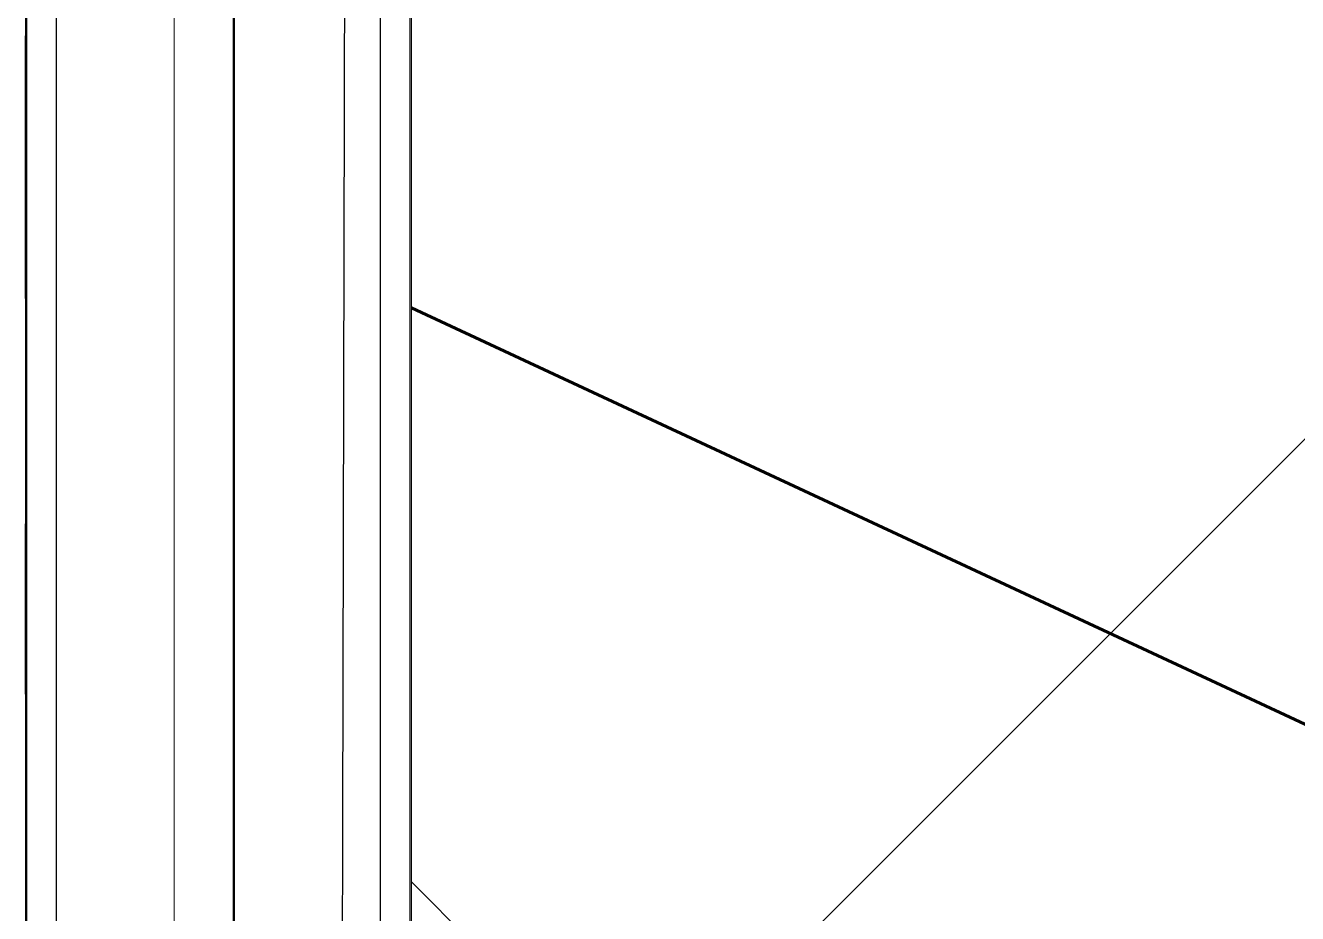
# Model space of a CAD drawing. Header units: millimetres. Extents: x -164500 to 426394, y -23753 to 102118.
# Drawn here: x 107174 to 108037, y 7042 to 7645 of the extents above; entities that cross this region are included whole.
import ezdxf

# ---------------------------------------------------------------- set-up
doc = ezdxf.new("R2010")
doc.units = ezdxf.units.MM
for name, color, linetype, lineweight in [('0) шлифовка', 5, 'Continuous', 60), ('5.2) Л-1 Линолеум', 100, 'Continuous', 30), ('A-FLOR', 7, 'Continuous', 9), ('A-GENM-3', 7, 'Continuous', 5), ('Оси', 7, 'Continuous', 9)]:
    doc.layers.add(name, color=color, linetype=linetype, lineweight=lineweight)
doc.layers.add('2) защита вин плитк', color=6, linetype='Continuous')
doc.layers.add('3.2.1) Нал-ой пол 4 вып', color=3, linetype='Continuous')

# ---------------------------------------------------------------- blocks, each defined once
blk = doc.blocks.new('Рисунок_горы - Рисунок_горы-31934381-Объем проектирования 1 этажа')
at = {"layer": 'A-GENM-3'}
for p, q in [((107109, 10341.4), (107109, 6202.65)), ((107109, 7185.35), (107109, 7981.09)), ((107109, 7726.02), (107109, 7712.63)), ((107109, 7402.65), (107109, 7707.35)), ((107109, 7707.35), (107109, 7402.65))]:
    blk.add_line(p, q, dxfattribs=at)
for points, knots in [([(107109, 7835.59), (107109, 7835.59), (107109, 7817.1), (107109, 7793.66), (107109, 7777.75)], [0.28057554, 0.28057554, 0.28057554, 0.28057554, 0.28057555, 0.287769784, 0.287769784, 0.287769784, 0.287769784]), ([(107109, 7777.75), (107109, 7777.75), (107109, 7767.9), (107109, 7738.53), (107109, 7726.02)], [0.287769784, 0.287769784, 0.287769784, 0.287769784, 0.287769794, 0.294964029, 0.294964029, 0.294964029, 0.294964029]), ([(107109, 7712.63), (107109, 7712.63), (107109, 7715.99), (107109, 7718.48), (107109, 7719.13)], [0.302158273, 0.302158273, 0.302158273, 0.302158273, 0.302158283, 0.305090294, 0.305090294, 0.305090294, 0.305090294]), ([(107109, 7707.35), (107109, 7707.35), (107109, 7708.95), (107109, 7710.37), (107109, 7711.62)], [0.875, 0.875, 0.875, 0.875, 0.87500001, 0.88713373, 0.88713373, 0.88713373, 0.88713373]), ([(107109, 7426.78), (107109, 7426.78), (107109, 7346.52), (107109, 7313.59), (107109, 7254.1)], [0.0625, 0.0625, 0.0625, 0.0625, 0.06250001, 0.125, 0.125, 0.125, 0.125]), ([(107109, 7343.8), (107109, 7343.8), (107109, 7344.01), (107109, 7344.22), (107109, 7344.41)], [0.333333333, 0.333333333, 0.333333333, 0.333333333, 0.333333343, 0.337540582, 0.337540582, 0.337540582, 0.337540582]), ([(107109, 7321.65), (107109, 7321.65), (107109, 7315.28), (107109, 7310.48), (107109, 7307.03)], [0.16666667, 0.16666667, 0.16666667, 0.16666667, 0.16666668, 0.19022638, 0.19022638, 0.19022638, 0.19022638]), ([(107109, 7254.1), (107109, 7254.1), (107109, 7247.91), (107109, 7227.32), (107109, 7222.2)], [0.125, 0.125, 0.125, 0.125, 0.12500001, 0.1875, 0.1875, 0.1875, 0.1875]), ([(107109, 7222.2), (107109, 7222.2), (107109, 7220.58), (107109, 7219.43), (107109, 7218.59)], [0.1875, 0.1875, 0.1875, 0.1875, 0.18750001, 0.195703695, 0.195703695, 0.195703695, 0.195703695]), ([(107109, 7196.69), (107109, 7196.69), (107109, 7135.52), (107109, 7087.74), (107109, 6990.02)], [0.25, 0.25, 0.25, 0.25, 0.25000001, 0.3125, 0.3125, 0.3125, 0.3125])]:
    blk.add_open_spline(points, degree=3, knots=knots, dxfattribs=at)
for points in [[(107109, 7719.14), (107109, 7718.4), (107109, 7714.93), (107109, 7707.35)], [(107109, 7712.63), (107109, 7681.93), (107109, 7475.79), (107109, 7426.78)], [(107109, 7423.36), (107109, 7402.32), (107109, 7347.25), (107109, 7321.65)], [(107109, 7356.4), (107109, 7356.98), (107109, 7357.62), (107109, 7358.33)], [(107109, 7312.45), (107109, 7320.8), (107109, 7332.3), (107109, 7343.8)], [(107109, 7213.5), (107109, 7211.23), (107109, 7206.68), (107109, 7196.69)], [(107109, 7183.09), (107109, 7183.11), (107109, 7183.13), (107109, 7183.15)], [(107109, 7183.08), (107109, 7183.09), (107109, 7183.09), (107109, 7183.09)], [(107109, 7183.07), (107109, 7183.08), (107109, 7183.08), (107109, 7183.08)], [(107109, 7183.07), (107109, 7183.07), (107109, 7183.07), (107109, 7183.07)], [(107109, 7183.06), (107109, 7183.06), (107109, 7183.07), (107109, 7183.07)], [(107109, 7183.05), (107109, 7183.05), (107109, 7183.06), (107109, 7183.06)], [(107109, 7183.04), (107109, 7183.04), (107109, 7183.05), (107109, 7183.05)], [(107109, 7183.02), (107109, 7183.03), (107109, 7183.03), (107109, 7183.04)], [(107109, 7183), (107109, 7183.01), (107109, 7183.01), (107109, 7183.02)], [(107109, 7182.99), (107109, 7182.99), (107109, 7183), (107109, 7183)], [(107109, 7182.98), (107109, 7182.98), (107109, 7182.98), (107109, 7182.99)], [(107109, 7182.93), (107109, 7182.95), (107109, 7182.96), (107109, 7182.98)], [(107109, 7182.91), (107109, 7182.92), (107109, 7182.92), (107109, 7182.93)], [(107109, 7182.9), (107109, 7182.9), (107109, 7182.91), (107109, 7182.91)], [(107109, 7182.83), (107109, 7182.85), (107109, 7182.88), (107109, 7182.9)], [(107109, 7182.82), (107109, 7182.82), (107109, 7182.82), (107109, 7182.83)], [(107109, 7182.8), (107109, 7182.81), (107109, 7182.81), (107109, 7182.82)], [(107109, 7182.61), (107109, 7182.68), (107109, 7182.74), (107109, 7182.8)], [(107109, 7182.54), (107109, 7182.56), (107109, 7182.59), (107109, 7182.61)], [(107109, 7182.52), (107109, 7182.53), (107109, 7182.53), (107109, 7182.54)], [(107109, 7182.51), (107109, 7182.51), (107109, 7182.52), (107109, 7182.52)], [(107109, 7182.5), (107109, 7182.5), (107109, 7182.5), (107109, 7182.51)], [(107109, 7182.48), (107109, 7182.49), (107109, 7182.49), (107109, 7182.5)], [(107109, 7182.23), (107109, 7182.31), (107109, 7182.4), (107109, 7182.48)], [(107109, 7182.22), (107109, 7182.22), (107109, 7182.23), (107109, 7182.23)], [(107109, 7182.21), (107109, 7182.21), (107109, 7182.21), (107109, 7182.22)], [(107109, 7182.2), (107109, 7182.2), (107109, 7182.21), (107109, 7182.21)], [(107109, 7182.19), (107109, 7182.19), (107109, 7182.2), (107109, 7182.2)], [(107109, 7182.18), (107109, 7182.18), (107109, 7182.19), (107109, 7182.19)], [(107109, 7182.17), (107109, 7182.17), (107109, 7182.18), (107109, 7182.18)], [(107109, 7182.16), (107109, 7182.16), (107109, 7182.17), (107109, 7182.17)], [(107109, 7182.15), (107109, 7182.15), (107109, 7182.15), (107109, 7182.16)], [(107109, 7182.13), (107109, 7182.14), (107109, 7182.14), (107109, 7182.15)], [(107109, 7182.11), (107109, 7182.12), (107109, 7182.12), (107109, 7182.13)], [(107109, 7182.1), (107109, 7182.1), (107109, 7182.1), (107109, 7182.11)], [(107109, 7182.05), (107109, 7182.06), (107109, 7182.08), (107109, 7182.1)], [(107109, 7181.99), (107109, 7182.01), (107109, 7182.03), (107109, 7182.05)], [(107109, 7181.98), (107109, 7181.99), (107109, 7181.99), (107109, 7181.99)], [(107109, 7181.98), (107109, 7181.98), (107109, 7181.98), (107109, 7181.98)], [(107109, 7181.88), (107109, 7181.91), (107109, 7181.94), (107109, 7181.98)], [(107109, 7181.87), (107109, 7181.87), (107109, 7181.87), (107109, 7181.88)], [(107109, 7181.86), (107109, 7181.87), (107109, 7181.87), (107109, 7181.87)], [(107109, 7181.86), (107109, 7181.86), (107109, 7181.86), (107109, 7181.86)], [(107109, 7181.85), (107109, 7181.85), (107109, 7181.86), (107109, 7181.86)], [(107109, 7181.85), (107109, 7181.85), (107109, 7181.85), (107109, 7181.85)], [(107109, 7181.84), (107109, 7181.84), (107109, 7181.85), (107109, 7181.85)], [(107109, 7181.84), (107109, 7181.84), (107109, 7181.84), (107109, 7181.84)], [(107109, 7181.83), (107109, 7181.83), (107109, 7181.83), (107109, 7181.84)], [(107109, 7181.82), (107109, 7181.83), (107109, 7181.83), (107109, 7181.83)], [(107109, 7181.82), (107109, 7181.82), (107109, 7181.82), (107109, 7181.82)], [(107109, 7181.81), (107109, 7181.81), (107109, 7181.82), (107109, 7181.82)], [(107109, 7181.81), (107109, 7181.81), (107109, 7181.81), (107109, 7181.81)], [(107109, 7181.8), (107109, 7181.8), (107109, 7181.8), (107109, 7181.81)], [(107109, 7181.11), (107109, 7181.35), (107109, 7181.58), (107109, 7181.8)], [(107109, 7181.1), (107109, 7181.1), (107109, 7181.1), (107109, 7181.11)], [(107109, 7181.08), (107109, 7181.09), (107109, 7181.09), (107109, 7181.1)], [(107109, 7181.08), (107109, 7181.08), (107109, 7181.08), (107109, 7181.08)], [(107109, 7181.06), (107109, 7181.07), (107109, 7181.07), (107109, 7181.08)], [(107109, 7181.05), (107109, 7181.05), (107109, 7181.06), (107109, 7181.06)], [(107109, 7181.03), (107109, 7181.04), (107109, 7181.04), (107109, 7181.05)], [(107109, 7181.01), (107109, 7181.02), (107109, 7181.03), (107109, 7181.03)], [(107109, 7180.99), (107109, 7181), (107109, 7181), (107109, 7181.01)], [(107109, 7180.97), (107109, 7180.97), (107109, 7180.98), (107109, 7180.99)], [(107109, 7180.95), (107109, 7180.96), (107109, 7180.96), (107109, 7180.97)], [(107109, 7180.89), (107109, 7180.91), (107109, 7180.93), (107109, 7180.95)], [(107109, 7180.86), (107109, 7180.87), (107109, 7180.88), (107109, 7180.89)], [(107109, 7180.85), (107109, 7180.85), (107109, 7180.86), (107109, 7180.86)], [(107109, 7180.75), (107109, 7180.78), (107109, 7180.82), (107109, 7180.85)], [(107109, 7180.74), (107109, 7180.74), (107109, 7180.75), (107109, 7180.75)], [(107109, 7180.72), (107109, 7180.72), (107109, 7180.73), (107109, 7180.74)], [(107109, 7180.46), (107109, 7180.55), (107109, 7180.63), (107109, 7180.72)], [(107109, 7180.37), (107109, 7180.4), (107109, 7180.43), (107109, 7180.46)], [(107109, 7180.35), (107109, 7180.35), (107109, 7180.36), (107109, 7180.37)], [(107109, 7180.32), (107109, 7180.33), (107109, 7180.34), (107109, 7180.35)], [(107109, 7180.31), (107109, 7180.32), (107109, 7180.32), (107109, 7180.32)], [(107109, 7180.29), (107109, 7180.3), (107109, 7180.3), (107109, 7180.31)], [(107109, 7179.96), (107109, 7180.07), (107109, 7180.18), (107109, 7180.29)], [(107109, 7179.94), (107109, 7179.95), (107109, 7179.95), (107109, 7179.96)], [(107109, 7179.93), (107109, 7179.93), (107109, 7179.94), (107109, 7179.94)], [(107109, 7179.92), (107109, 7179.92), (107109, 7179.93), (107109, 7179.93)], [(107109, 7179.91), (107109, 7179.91), (107109, 7179.92), (107109, 7179.92)], [(107109, 7179.89), (107109, 7179.9), (107109, 7179.9), (107109, 7179.91)], [(107109, 7179.88), (107109, 7179.88), (107109, 7179.89), (107109, 7179.89)], [(107109, 7179.86), (107109, 7179.87), (107109, 7179.87), (107109, 7179.88)], [(107109, 7179.85), (107109, 7179.85), (107109, 7179.86), (107109, 7179.86)], [(107109, 7179.83), (107109, 7179.83), (107109, 7179.84), (107109, 7179.85)], [(107109, 7179.8), (107109, 7179.81), (107109, 7179.82), (107109, 7179.83)], [(107109, 7179.78), (107109, 7179.79), (107109, 7179.79), (107109, 7179.8)], [(107109, 7179.72), (107109, 7179.74), (107109, 7179.76), (107109, 7179.78)], [(107109, 7179.64), (107109, 7179.67), (107109, 7179.69), (107109, 7179.72)], [(107109, 7179.63), (107109, 7179.64), (107109, 7179.64), (107109, 7179.64)], [(107109, 7179.63), (107109, 7179.63), (107109, 7179.63), (107109, 7179.63)], [(107109, 7179.49), (107109, 7179.54), (107109, 7179.58), (107109, 7179.63)], [(107109, 7179.49), (107109, 7179.49), (107109, 7179.49), (107109, 7179.49)], [(107109, 7179.48), (107109, 7179.48), (107109, 7179.48), (107109, 7179.49)], [(107109, 7179.47), (107109, 7179.47), (107109, 7179.48), (107109, 7179.48)], [(107109, 7179.46), (107109, 7179.47), (107109, 7179.47), (107109, 7179.47)], [(107109, 7179.46), (107109, 7179.46), (107109, 7179.46), (107109, 7179.46)], [(107109, 7179.45), (107109, 7179.45), (107109, 7179.45), (107109, 7179.46)], [(107109, 7179.44), (107109, 7179.44), (107109, 7179.45), (107109, 7179.45)], [(107109, 7179.43), (107109, 7179.44), (107109, 7179.44), (107109, 7179.44)], [(107109, 7179.42), (107109, 7179.43), (107109, 7179.43), (107109, 7179.43)], [(107109, 7179.42), (107109, 7179.42), (107109, 7179.42), (107109, 7179.42)], [(107109, 7179.41), (107109, 7179.41), (107109, 7179.41), (107109, 7179.42)], [(107109, 7179.4), (107109, 7179.4), (107109, 7179.41), (107109, 7179.41)], [(107109, 7179.39), (107109, 7179.4), (107109, 7179.4), (107109, 7179.4)], [(107109, 7178.49), (107109, 7178.81), (107109, 7179.11), (107109, 7179.39)], [(107109, 7178.48), (107109, 7178.48), (107109, 7178.49), (107109, 7178.49)], [(107109, 7178.46), (107109, 7178.47), (107109, 7178.47), (107109, 7178.48)], [(107109, 7178.45), (107109, 7178.46), (107109, 7178.46), (107109, 7178.46)], [(107109, 7178.44), (107109, 7178.44), (107109, 7178.45), (107109, 7178.45)], [(107109, 7178.42), (107109, 7178.43), (107109, 7178.43), (107109, 7178.44)], [(107109, 7178.4), (107109, 7178.4), (107109, 7178.41), (107109, 7178.42)]]:
    blk.add_open_spline(points, degree=3, dxfattribs=at)

msp = doc.modelspace()

# ---------------------------------------------------------------- hatches: boundary and pattern name
at = {"layer": '0) шлифовка', "true_color": 0x2776bb}
h = msp.add_hatch(dxfattribs=at)
h.set_pattern_fill('ANSI31', color=152, scale=222, angle=110)
h.paths.add_polyline_path([(109674.038, 10121.05), (107435.702, 10126.305), (107435.702, 2344.938), (107858.702, 2344.938), (107858.702, 2351.938), (107928.702, 2351.938), (107973.702, 2343.938), (107973.702, 2313.938), (107963.702, 2263.938), (107928.702, 2263.938), (107928.702, 2255.938), (107858.702, 2255.938), (107515.702, 2262.938), (107515.702, 2228.095), (109613.702, 2223.17), (109613.702, 2262.938), (109368.702, 2262.938), (109368.702, 2255.938), (109298.702, 2255.938), (109263.702, 2263.938), (109263.702, 2313.938), (109253.702, 2313.938), (109253.702, 2343.938), (109298.702, 2343.938), (109298.702, 2351.938), (109368.702, 2351.938), (109655.787, 2346.13)])
at = {"layer": '2) защита вин плитк'}
h = msp.add_hatch(dxfattribs=at)
h.set_pattern_fill('ANSI31', color=256, scale=222)
h.paths.add_polyline_path([(109674.038, 10121.05), (107435.702, 10126.305), (107435.702, 2344.938), (107858.702, 2344.938), (107858.702, 2351.938), (107928.702, 2351.938), (107973.702, 2343.938), (107973.702, 2313.938), (107963.702, 2263.938), (107928.702, 2263.938), (107928.702, 2255.938), (107858.702, 2255.938), (107515.702, 2262.938), (107515.702, 2228.095), (109613.702, 2223.17), (109613.702, 2262.938), (109368.702, 2262.938), (109368.702, 2255.938), (109298.702, 2255.938), (109263.702, 2263.938), (109263.702, 2313.938), (109253.702, 2313.938), (109253.702, 2343.938), (109298.702, 2343.938), (109298.702, 2351.938), (109368.702, 2351.938), (109655.787, 2346.13)])
at = {"layer": '3.2.1) Нал-ой пол 4 вып'}
h = msp.add_hatch(dxfattribs=at)
h.set_pattern_fill('ANSI31', color=256, scale=300)
h.paths.add_polyline_path([(109674.038, 10148.887), (107435.702, 10154.141), (107435.702, 2372.774), (107858.702, 2372.774), (107858.702, 2379.774), (107928.702, 2379.774), (107973.702, 2371.774), (107973.702, 2341.774), (107963.702, 2291.774), (107928.702, 2291.774), (107928.702, 2283.774), (107858.702, 2283.774), (107515.702, 2290.774), (107515.702, 2255.932), (109613.702, 2251.007), (109613.702, 2290.774), (109368.702, 2290.774), (109368.702, 2283.774), (109298.702, 2283.774), (109263.702, 2291.774), (109263.702, 2341.774), (109253.702, 2341.774), (109253.702, 2371.774), (109298.702, 2371.774), (109298.702, 2379.774), (109368.702, 2379.774), (109655.787, 2373.966)])
at = {"layer": '5.2) Л-1 Линолеум'}
h = msp.add_hatch(dxfattribs=at)
h.set_pattern_fill('ANSI37', color=256, scale=300)
h.paths.add_polyline_path([(109674.038, 10148.887), (107435.702, 10154.141), (107435.702, 2372.774), (107858.702, 2372.774), (107858.702, 2379.774), (107928.702, 2379.774), (107973.702, 2371.774), (107973.702, 2341.774), (107963.702, 2291.774), (107928.702, 2291.774), (107928.702, 2283.774), (107858.702, 2283.774), (107515.702, 2290.774), (107515.702, 2255.932), (109613.702, 2251.007), (109613.702, 2290.774), (109368.702, 2290.774), (109368.702, 2283.774), (109298.702, 2283.774), (109263.702, 2291.774), (109263.702, 2341.774), (109253.702, 2341.774), (109253.702, 2371.774), (109298.702, 2371.774), (109298.702, 2379.774), (109368.702, 2379.774), (109655.787, 2373.966)])

# ---------------------------------------------------------------- linework, layer by layer
for p, q in [((107194.702, 13.938), (107194.702, 10463.938)), ((107414.702, 2263.938), (107414.702, 10463.938)), ((107314.702, 10253.938), (107314.702, 24.438)), ((107315.702, 24.438), (107315.702, 10253.938)), ((107435.702, 2344.938), (107435.702, 10242.938)), ((107173.702, 8581.564), (107173.702, 7600.418)), ((107174.702, 7638.19), (107173.702, 7638.19)), ((107173.702, 7626.425), (107174.702, 7626.425)), ((107173.702, 7626.044), (107174.702, 7626.044)), ((107174.702, 7625.507), (107173.702, 7625.507)), ((107174.702, 7625.126), (107173.702, 7625.126)), ((107174.702, 7603.918), (107173.702, 7603.918)), ((107173.702, 7600.418), (107174.702, 7600.418)), ((107174.702, 7598.795), (107173.702, 7598.795)), ((107173.702, 7598.795), (107173.702, 7260.009)), ((107174.702, 7470.748), (107173.702, 7470.748)), ((107173.702, 7468.677), (107174.702, 7468.677)), ((107173.702, 7460.179), (107174.702, 7460.179)), ((107174.702, 7307.1), (107173.702, 7307.1)), ((107174.702, 7301.052), (107173.702, 7301.052)), ((107173.702, 7260.009), (107174.702, 7260.009)), ((107174.702, 7259.392), (107173.702, 7259.392)), ((107173.702, 7259.392), (107173.702, 7006.678)), ((107173.702, 7222.081), (107174.702, 7222.081)), ((107173.702, 7218.055), (107174.702, 7218.055)), ((107174.702, 7198.663), (107173.702, 7198.663)), ((107173.702, 7197.232), (107174.702, 7197.232)), ((107173.702, 7196.243), (107174.702, 7196.243)), ((107173.702, 7191.184), (107174.702, 7191.184))]:
    msp.add_line(p, q)
at = {"flags": 128}
msp.add_lwpolyline([(109655.498, 2223.072), (109674.038, 10121.05), (107396.044, 10126.398), (107377.504, 2228.42)], close=True, dxfattribs=at)
for points, knots in [([(107173.702, 7626.425), (107173.702, 7633.657), (107173.702, 7640.256), (107173.702, 7635.59), (107173.702, 7608.181), (107173.702, 7567.778), (107173.702, 7528.061), (107173.702, 7511.827), (107173.702, 7487.283), (107173.702, 7470.942), (107173.702, 7464.851), (107173.702, 7460.779), (107173.702, 7460.2), (107173.702, 7460.181)], [-2.0634904, -2.0634904, -2.0634904, -2.0634904, -2.0039584, -1.9323773, -1.8376503, -1.718064, -1.6016202, -1.4757396, -1.3467316, -1.2157329, -1.1180361, -1.0163516, -0.9569811, -0.9569811, -0.9569811, -0.9569811]), ([(107173.702, 7459.8), (107173.702, 7459.819), (107173.702, 7460.398), (107173.702, 7464.47), (107173.702, 7470.561), (107173.702, 7486.902), (107173.702, 7511.446), (107173.702, 7527.68), (107173.702, 7567.397), (107173.702, 7607.8), (107173.702, 7635.209), (107173.702, 7639.875), (107173.702, 7633.276), (107173.702, 7626.044)], [-1.1065094, -1.1065094, -1.1065094, -1.1065094, -1.0471389, -0.9454543, -0.8477576, -0.7167588, -0.5877508, -0.4618702, -0.3454264, -0.2258401, -0.1311132, -0.0595321, 0, 0, 0, 0]), ([(107173.702, 7460.179), (107173.702, 7460.179), (107173.702, 7460.541), (107173.702, 7462.262), (107173.702, 7470.212), (107173.702, 7477.106), (107173.702, 7479.411), (107173.702, 7483.555), (107173.702, 7502.446), (107173.702, 7531.3), (107173.702, 7565.161), (107173.702, 7593.655), (107173.702, 7620.803), (107173.702, 7625.507)], [-0.9540591, -0.9540591, -0.9540591, -0.9540591, -0.90924515, -0.80513182, -0.74517158, -0.71667895, -0.69651053, -0.65466495, -0.56828665, -0.43336322, -0.27814031, -0.11498874, 0, 0, 0, 0]), ([(107173.702, 7625.126), (107173.702, 7620.422), (107173.702, 7593.274), (107173.702, 7564.78), (107173.702, 7530.919), (107173.702, 7502.065), (107173.702, 7483.174), (107173.702, 7479.03), (107173.702, 7476.725), (107173.702, 7469.831), (107173.702, 7461.881), (107173.702, 7460.16), (107173.702, 7459.798), (107173.702, 7459.798)], [-2.06349042, -2.06349042, -2.06349042, -2.06349042, -1.94850168, -1.78535011, -1.6301272, -1.49520377, -1.40882547, -1.36697989, -1.34681147, -1.31831885, -1.2583586, -1.15424527, -1.10943132, -1.10943132, -1.10943132, -1.10943132]), ([(107173.702, 7470.748), (107173.702, 7472.98), (107173.702, 7482.28), (107173.702, 7494.561), (107173.702, 7534.278), (107173.702, 7574.681), (107173.702, 7602.089), (107173.702, 7606.193), (107173.702, 7602.498), (107173.702, 7600.418)], [-0.62633022, -0.62633022, -0.62633022, -0.62633022, -0.5877508, -0.4618702, -0.34542641, -0.22584009, -0.13111315, -0.05953205, -0.02726068, -0.02726068, -0.02726068, -0.02726068]), ([(107173.702, 7598.795), (107173.702, 7601.422), (107173.702, 7605.507), (107173.702, 7601.318), (107173.702, 7573.91), (107173.702, 7533.506), (107173.702, 7493.789), (107173.702, 7481.183), (107173.702, 7471.361), (107173.702, 7468.677)], [-2.04038443, -2.04038443, -2.04038443, -2.04038443, -2.00395837, -1.93237727, -1.83765033, -1.71806401, -1.60162022, -1.47573962, -1.42970874, -1.42970874, -1.42970874, -1.42970874]), ([(107173.702, 7222.081), (107173.702, 7230.105), (107173.702, 7235.184), (107173.702, 7240.94), (107173.702, 7250.11), (107173.702, 7258.978), (107173.702, 7269.246), (107173.702, 7278.005), (107173.702, 7286.368), (107173.702, 7292.842), (107173.702, 7300.758), (107173.702, 7305.721), (107173.702, 7308.294), (107173.702, 7301.588), (107173.702, 7280.609), (107173.702, 7239.552), (107173.702, 7213.936), (107173.702, 7198.669), (107173.702, 7198.669), (107173.702, 7197.342), (107173.702, 7197.239), (107173.702, 7197.234)], [-1.5700987, -1.5700987, -1.5700987, -1.5700987, -1.5411593, -1.5017544, -1.446541, -1.382724, -1.3191194, -1.2573959, -1.1837741, -1.1048025, -1.0277466, -0.9552539, -0.8969349, -0.8330133, -0.7511047, -0.6526024, -0.5345389, -0.4511164, -0.3659437, -0.2890059, -0.2794243, -0.2794243, -0.2794243, -0.2794243]), ([(107173.702, 7193.205), (107173.702, 7193.205), (107173.702, 7193.289), (107173.702, 7194.643), (107173.702, 7194.643), (107173.702, 7209.91), (107173.702, 7235.525), (107173.702, 7276.583), (107173.702, 7297.562), (107173.702, 7304.268), (107173.702, 7301.695), (107173.702, 7296.732), (107173.702, 7288.816), (107173.702, 7282.342), (107173.702, 7273.978), (107173.702, 7266.588), (107173.702, 7261.711), (107173.702, 7260.009)], [-1.2941834, -1.2941834, -1.2941834, -1.2941834, -1.2810928, -1.204155, -1.1189823, -1.0355598, -0.9174963, -0.818994, -0.7370854, -0.6731638, -0.6148448, -0.5423521, -0.4652963, -0.3863246, -0.3127028, -0.2509793, -0.2184431, -0.2184431, -0.2184431, -0.2184431]), ([(107173.702, 7193.208), (107173.702, 7193.213), (107173.702, 7193.316), (107173.702, 7194.643), (107173.702, 7194.643), (107173.702, 7209.91), (107173.702, 7235.525), (107173.702, 7276.583), (107173.702, 7297.562), (107173.702, 7304.268), (107173.702, 7301.695), (107173.702, 7296.732), (107173.702, 7288.816), (107173.702, 7282.342), (107173.702, 7273.978), (107173.702, 7265.22), (107173.702, 7254.952), (107173.702, 7246.084), (107173.702, 7236.914), (107173.702, 7231.158), (107173.702, 7226.079), (107173.702, 7218.055)], [-1.2906744, -1.2906744, -1.2906744, -1.2906744, -1.2810928, -1.204155, -1.1189823, -1.0355598, -0.9174963, -0.818994, -0.7370854, -0.6731638, -0.6148448, -0.5423521, -0.4652963, -0.3863246, -0.3127028, -0.2509793, -0.1873747, -0.1235577, -0.0683443, -0.0289394, 0, 0, 0, 0]), ([(107173.702, 7259.392), (107173.702, 7260.613), (107173.702, 7264.962), (107173.702, 7271.957), (107173.702, 7280.32), (107173.702, 7286.794), (107173.702, 7294.71), (107173.702, 7299.673), (107173.702, 7302.246), (107173.702, 7295.54), (107173.702, 7274.561), (107173.702, 7233.504), (107173.702, 7207.888), (107173.702, 7192.621), (107173.702, 7192.621), (107173.702, 7191.292), (107173.702, 7191.19), (107173.702, 7191.186)], [-1.3426661, -1.3426661, -1.3426661, -1.3426661, -1.3191194, -1.2573959, -1.1837741, -1.1048025, -1.0277466, -0.9552539, -0.8969349, -0.8330133, -0.7511047, -0.6526024, -0.5345389, -0.4511164, -0.3659437, -0.2890059, -0.2790432, -0.2790432, -0.2790432, -0.2790432]), ([(107173.702, 7197.232), (107173.702, 7197.232), (107173.702, 7198.453), (107173.702, 7202.378), (107173.702, 7208.997), (107173.702, 7221.212)], [-0.27591598, -0.27591598, -0.27591598, -0.27591598, -0.1854375, -0.08608456, 0, 0, 0, 0]), ([(107173.702, 7217.185), (107173.702, 7204.971), (107173.702, 7198.352), (107173.702, 7194.427), (107173.702, 7193.205), (107173.702, 7193.205)], [-1.57009871, -1.57009871, -1.57009871, -1.57009871, -1.48401415, -1.3846612, -1.29418273, -1.29418273, -1.29418273, -1.29418273]), ([(107173.702, 7198.663), (107173.702, 7196.735), (107173.702, 7194.398), (107173.702, 7193.264), (107173.702, 7193.21)], [-1.46992475, -1.46992475, -1.46992475, -1.46992475, -1.3846612, -1.29866937, -1.29866937, -1.29866937, -1.29866937]), ([(107173.702, 7191.184), (107173.702, 7191.184), (107173.702, 7192.276), (107173.702, 7194.55), (107173.702, 7196.243)], [-0.27591587, -0.27591587, -0.27591587, -0.27591587, -0.1854375, -0.10620445, -0.10620445, -0.10620445, -0.10620445])]:
    msp.add_open_spline(points, degree=3, knots=knots)
at = {"layer": 'A-FLOR'}
for p, q in [((107174.702, 10243.938), (107174.702, 33.938)), ((107434.702, 2420.938), (107434.702, 10242.938))]:
    msp.add_line(p, q, dxfattribs=at)
at = {"layer": 'Оси'}
msp.add_lwpolyline([(107274.702, -2042.321), (107274.702, 2957.679), (107274.702, 16892.225), (107274.702, 21892.225)], dxfattribs=at)

# ---------------------------------------------------------------- block references
msp.add_blockref('Рисунок_горы - Рисунок_горы-31934381-Объем проектирования 1 этажа', (64.702, -136.062))

doc.saveas('drawing.dxf')
